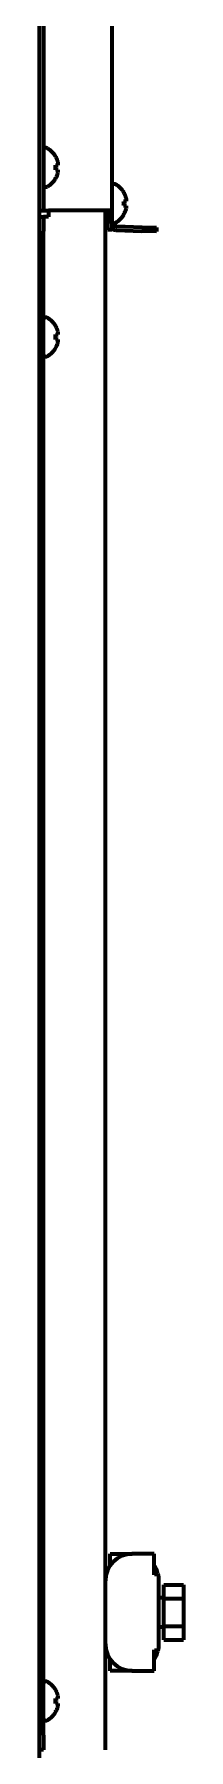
# Model space of a CAD drawing. Header units: inches. Extents: x -2898 to 7248, y 606 to 5598.
# Drawn here: x 1929 to 1958.5, y 2436.4 to 2788.6 of the extents above; entities that cross this region are included whole.
import ezdxf

# ---------------------------------------------------------------- set-up
doc = ezdxf.new("R2010")
doc.units = ezdxf.units.IN

msp = doc.modelspace()

# ---------------------------------------------------------------- linework, layer by layer
at = {"linetype": 'Continuous', "lineweight": 70}
for p, q in [((1943.82, 4076.64), (1943.82, 2752.44)), ((1929.02, 2413.84), (1929.02, 4065.34)), ((1929.82, 4065.34), (1929.82, 2754.44)), ((1930.42, 2765.24), (1930.22, 2765.24)), ((1932.27, 2763.54), (1932.3, 2763.54)), ((1930.22, 2757.24), (1930.42, 2757.24)), ((1932.3, 2758.94), (1932.27, 2758.94)), ((1944.42, 2757.84), (1944.22, 2757.84)), ((1929.82, 2754.44), (1929.82, 2752.44)), ((1946.27, 2756.14), (1946.3, 2756.14)), ((1929.02, 2752.44), (1929.82, 2752.44)), ((1929.02, 2751.14), (1929.82, 2751.14)), ((1929.82, 2752.44), (1930.82, 2752.44)), ((1929.82, 2751.14), (1929.82, 2748.14)), ((1930.82, 2751.14), (1929.82, 2751.14)), ((1930.82, 2752.44), (1930.82, 2751.14)), ((1942.02, 2752.44), (1930.82, 2752.44)), ((1943.82, 2752.44), (1942.02, 2752.44)), ((1942.52, 2436.44), (1942.52, 2752.44)), ((1942.52, 2751.74), (1942.62, 2751.74)), ((1942.62, 2751.74), (1942.62, 2752.44)), ((1942.62, 2751.74), (1942.91, 2752.24)), ((1942.91, 2752.24), (1942.91, 2752.44)), ((1942.91, 2752.24), (1943.02, 2752.24)), ((1943.02, 2752.44), (1943.02, 2749.76)), ((1943.82, 2752.44), (1943.82, 2749.76)), ((1946.3, 2751.54), (1946.27, 2751.54)), ((1929.82, 2439.44), (1929.82, 2748.14)), ((1943.02, 2748.44), (1943.02, 2749.76)), ((1943.82, 2748.44), (1943.02, 2748.44)), ((1943.82, 2749.76), (1943.82, 2748.44)), ((1944.22, 2749.84), (1944.42, 2749.84)), ((1944.76, 2748.38), (1950.02, 2748.2)), ((1944.79, 2749.18), (1950.05, 2749)), ((1953.02, 2748.09), (1950.02, 2748.2)), ((1950.05, 2749), (1953.04, 2748.89)), ((1953.04, 2748.89), (1953.02, 2748.09)), ((1930.42, 2730.44), (1930.22, 2730.44)), ((1932.27, 2728.74), (1932.3, 2728.74)), ((1930.22, 2722.44), (1930.42, 2722.44)), ((1932.3, 2724.14), (1932.27, 2724.14)), ((1943.52, 2474.31), (1943.52, 2476.64)), ((1943.52, 2476.64), (1948.02, 2476.64)), ((1952.52, 2476.64), (1948.02, 2476.64)), ((1952.52, 2472.37), (1952.52, 2476.64)), ((1953.33, 2472.59), (1952.52, 2472.37)), ((1953.52, 2458.14), (1953.52, 2471.14)), ((1954.52, 2470.29), (1958.52, 2470.29)), ((1954.52, 2467.47), (1954.52, 2470.29)), ((1958.52, 2470.29), (1958.52, 2467.47)), ((1954.52, 2467.64), (1953.52, 2467.64)), ((1954.52, 2467.47), (1958.52, 2467.47)), ((1954.52, 2461.82), (1954.52, 2467.47)), ((1958.52, 2467.47), (1958.52, 2461.82)), ((1953.52, 2461.64), (1954.52, 2461.64)), ((1954.52, 2461.82), (1958.52, 2461.82)), ((1954.52, 2458.99), (1954.52, 2461.82)), ((1958.52, 2461.82), (1958.52, 2458.99)), ((1954.52, 2458.99), (1958.52, 2458.99)), ((1943.52, 2452.64), (1943.52, 2454.98)), ((1952.52, 2452.64), (1952.52, 2456.92)), ((1952.52, 2456.92), (1953.33, 2456.7)), ((1948.02, 2452.64), (1943.52, 2452.64)), ((1948.02, 2452.64), (1952.52, 2452.64)), ((1930.42, 2450.44), (1930.22, 2450.44)), ((1932.27, 2448.74), (1932.3, 2448.74)), ((1932.3, 2444.14), (1932.27, 2444.14)), ((1930.22, 2442.44), (1930.42, 2442.44)), ((1929.82, 2439.44), (1929.82, 2436.44)), ((1929.82, 2436.44), (1929.02, 2436.44))]:
    msp.add_line(p, q, dxfattribs=at)
for centre, radius, start, end in [((1930.22, 2764.84), 0.4, 90, 180), ((1930.42, 2764.84), 0.4, 59.6988, 90), ((1928.2, 2761.04), 4.8, 31.5837, 59.6988), ((1928.52, 2761.24), 3.78, 0.0035, 7.6041), ((1928.52, 2761.24), 3.78, 352.3959, 359.9965), ((1930.22, 2757.64), 0.4, 180, 270), ((1930.42, 2757.64), 0.4, 270, 300.3012), ((1928.2, 2761.44), 4.8, 300.3012, 328.4186), ((1944.22, 2757.44), 0.4, 90, 180), ((1944.42, 2757.44), 0.4, 59.6988, 90), ((1942.2, 2753.64), 4.8, 31.5837, 59.6988), ((1942.52, 2753.84), 3.78, 0.0035, 7.6041), ((1942.52, 2753.84), 3.78, 352.3959, 359.9965), ((1944.22, 2750.24), 0.4, 180, 270), ((1944.82, 2750.18), 1, 180, 268), ((1942.2, 2754.04), 4.8, 300.3012, 328.4186), ((1944.82, 2750.18), 1.8, 236.251, 268), ((1944.42, 2750.24), 0.4, 270, 300.3012), ((1930.22, 2730.04), 0.4, 90, 180), ((1930.42, 2730.04), 0.4, 59.6988, 90), ((1928.2, 2726.24), 4.8, 31.5837, 59.6988), ((1928.52, 2726.44), 3.78, 0.0035, 7.6041), ((1928.52, 2726.44), 3.78, 352.3959, 359.9965), ((1930.22, 2722.84), 0.4, 180, 270), ((1930.42, 2722.84), 0.4, 270, 300.3012), ((1928.2, 2726.64), 4.8, 300.3012, 328.4186), ((1948.02, 2471.14), 5.5, 90, 180), ((1948.02, 2471.14), 5.5, 15.2551, 35.0968), ((1948.02, 2471.14), 5.5, 0, 15.2551), ((1948.02, 2458.14), 5.5, 180, 270), ((1948.02, 2458.14), 5.5, 344.7449, 0), ((1948.02, 2458.14), 5.5, 324.9032, 344.7449), ((1930.22, 2450.04), 0.4, 90, 180), ((1930.42, 2450.04), 0.4, 59.6988, 90), ((1928.2, 2446.24), 4.8, 31.5837, 59.6988), ((1928.2, 2446.64), 4.8, 300.3012, 328.4186), ((1928.52, 2446.44), 3.78, 0.0035, 7.6041), ((1928.52, 2446.44), 3.78, 352.3959, 359.9965), ((1930.22, 2442.84), 0.4, 180, 270), ((1930.42, 2442.84), 0.4, 270, 300.3012)]:
    msp.add_arc(centre, radius, start, end, dxfattribs=at)
for points in [[(1932.82, 2762.24), (1932.8, 2762.3), (1932.77, 2762.41), (1932.72, 2762.57), (1932.67, 2762.73), (1932.61, 2762.88), (1932.54, 2763.03), (1932.47, 2763.19), (1932.38, 2763.36), (1932.31, 2763.48), (1932.27, 2763.54)], [(1932.82, 2760.74), (1932.8, 2760.74), (1932.77, 2760.74), (1932.72, 2760.74), (1932.67, 2760.74), (1932.61, 2760.74), (1932.54, 2760.74), (1932.47, 2760.74), (1932.38, 2760.74), (1932.31, 2760.74), (1932.27, 2760.74)], [(1932.82, 2761.74), (1932.82, 2761.77), (1932.83, 2761.81), (1932.83, 2761.89), (1932.83, 2761.96), (1932.83, 2762.03), (1932.83, 2762.1), (1932.83, 2762.17), (1932.82, 2762.22), (1932.82, 2762.24)], [(1932.82, 2760.24), (1932.82, 2760.27), (1932.83, 2760.32), (1932.83, 2760.39), (1932.83, 2760.47), (1932.83, 2760.54), (1932.83, 2760.61), (1932.83, 2760.67), (1932.82, 2760.72), (1932.82, 2760.74)], [(1946.82, 2754.84), (1946.8, 2754.9), (1946.77, 2755.01), (1946.72, 2755.17), (1946.67, 2755.33), (1946.61, 2755.48), (1946.54, 2755.63), (1946.47, 2755.79), (1946.38, 2755.96), (1946.31, 2756.08), (1946.27, 2756.14)], [(1946.82, 2754.34), (1946.82, 2754.37), (1946.83, 2754.41), (1946.83, 2754.49), (1946.83, 2754.56), (1946.83, 2754.63), (1946.83, 2754.7), (1946.83, 2754.77), (1946.82, 2754.82), (1946.82, 2754.84)], [(1946.82, 2753.34), (1946.8, 2753.34), (1946.77, 2753.34), (1946.72, 2753.34), (1946.67, 2753.34), (1946.61, 2753.34), (1946.54, 2753.34), (1946.47, 2753.34), (1946.38, 2753.34), (1946.31, 2753.34), (1946.27, 2753.34)], [(1946.82, 2752.84), (1946.82, 2752.87), (1946.83, 2752.92), (1946.83, 2752.99), (1946.83, 2753.07), (1946.83, 2753.14), (1946.83, 2753.21), (1946.83, 2753.27), (1946.82, 2753.32), (1946.82, 2753.34)], [(1932.82, 2727.44), (1932.8, 2727.5), (1932.77, 2727.61), (1932.72, 2727.77), (1932.67, 2727.93), (1932.61, 2728.08), (1932.54, 2728.23), (1932.47, 2728.39), (1932.38, 2728.56), (1932.31, 2728.68), (1932.27, 2728.74)], [(1932.82, 2725.94), (1932.8, 2725.94), (1932.77, 2725.94), (1932.72, 2725.94), (1932.67, 2725.94), (1932.61, 2725.94), (1932.54, 2725.94), (1932.47, 2725.94), (1932.38, 2725.94), (1932.31, 2725.94), (1932.27, 2725.94)], [(1932.82, 2726.94), (1932.82, 2726.97), (1932.83, 2727.01), (1932.83, 2727.09), (1932.83, 2727.16), (1932.83, 2727.23), (1932.83, 2727.3), (1932.83, 2727.37), (1932.82, 2727.42), (1932.82, 2727.44)], [(1932.82, 2725.44), (1932.82, 2725.47), (1932.83, 2725.52), (1932.83, 2725.59), (1932.83, 2725.67), (1932.83, 2725.74), (1932.83, 2725.81), (1932.83, 2725.87), (1932.82, 2725.92), (1932.82, 2725.94)], [(1932.82, 2447.44), (1932.8, 2447.5), (1932.77, 2447.61), (1932.72, 2447.77), (1932.67, 2447.93), (1932.61, 2448.08), (1932.54, 2448.23), (1932.47, 2448.39), (1932.38, 2448.56), (1932.31, 2448.68), (1932.27, 2448.74)], [(1932.82, 2446.94), (1932.82, 2446.97), (1932.83, 2447.01), (1932.83, 2447.09), (1932.83, 2447.16), (1932.83, 2447.23), (1932.83, 2447.3), (1932.83, 2447.37), (1932.82, 2447.42), (1932.82, 2447.44)], [(1932.82, 2445.94), (1932.8, 2445.94), (1932.77, 2445.94), (1932.72, 2445.94), (1932.67, 2445.94), (1932.61, 2445.94), (1932.54, 2445.94), (1932.47, 2445.94), (1932.38, 2445.94), (1932.31, 2445.94), (1932.27, 2445.94)], [(1932.82, 2445.44), (1932.82, 2445.47), (1932.83, 2445.52), (1932.83, 2445.59), (1932.83, 2445.67), (1932.83, 2445.74), (1932.83, 2445.81), (1932.83, 2445.87), (1932.82, 2445.92), (1932.82, 2445.94)]]:
    msp.add_open_spline(points, degree=3, dxfattribs=at)
for points in [[(1932.27, 2761.74), (1932.39, 2761.74), (1932.5, 2761.74), (1932.64, 2761.74), (1932.68, 2761.74), (1932.76, 2761.74), (1932.79, 2761.74), (1932.82, 2761.74)], [(1932.27, 2758.94), (1932.39, 2759.15), (1932.5, 2759.36), (1932.64, 2759.68), (1932.68, 2759.79), (1932.76, 2760.01), (1932.79, 2760.13), (1932.82, 2760.24)], [(1946.27, 2754.34), (1946.39, 2754.34), (1946.5, 2754.34), (1946.64, 2754.34), (1946.68, 2754.34), (1946.76, 2754.34), (1946.79, 2754.34), (1946.82, 2754.34)], [(1946.27, 2751.54), (1946.39, 2751.75), (1946.5, 2751.96), (1946.64, 2752.28), (1946.68, 2752.39), (1946.76, 2752.61), (1946.79, 2752.73), (1946.82, 2752.84)], [(1932.27, 2726.94), (1932.39, 2726.94), (1932.5, 2726.94), (1932.64, 2726.94), (1932.68, 2726.94), (1932.76, 2726.94), (1932.79, 2726.94), (1932.82, 2726.94)], [(1932.27, 2724.14), (1932.39, 2724.35), (1932.5, 2724.56), (1932.64, 2724.88), (1932.68, 2724.99), (1932.76, 2725.21), (1932.79, 2725.33), (1932.82, 2725.44)], [(1932.27, 2446.94), (1932.39, 2446.94), (1932.5, 2446.94), (1932.64, 2446.94), (1932.68, 2446.94), (1932.76, 2446.94), (1932.79, 2446.94), (1932.82, 2446.94)], [(1932.27, 2444.14), (1932.39, 2444.35), (1932.5, 2444.56), (1932.64, 2444.88), (1932.68, 2444.99), (1932.76, 2445.21), (1932.79, 2445.33), (1932.82, 2445.44)]]:
    msp.add_open_spline(points, degree=3, knots=[0, 0, 0, 0, 0.5, 0.5, 0.75, 0.75, 1, 1, 1, 1], dxfattribs=at)

doc.saveas('drawing.dxf')
